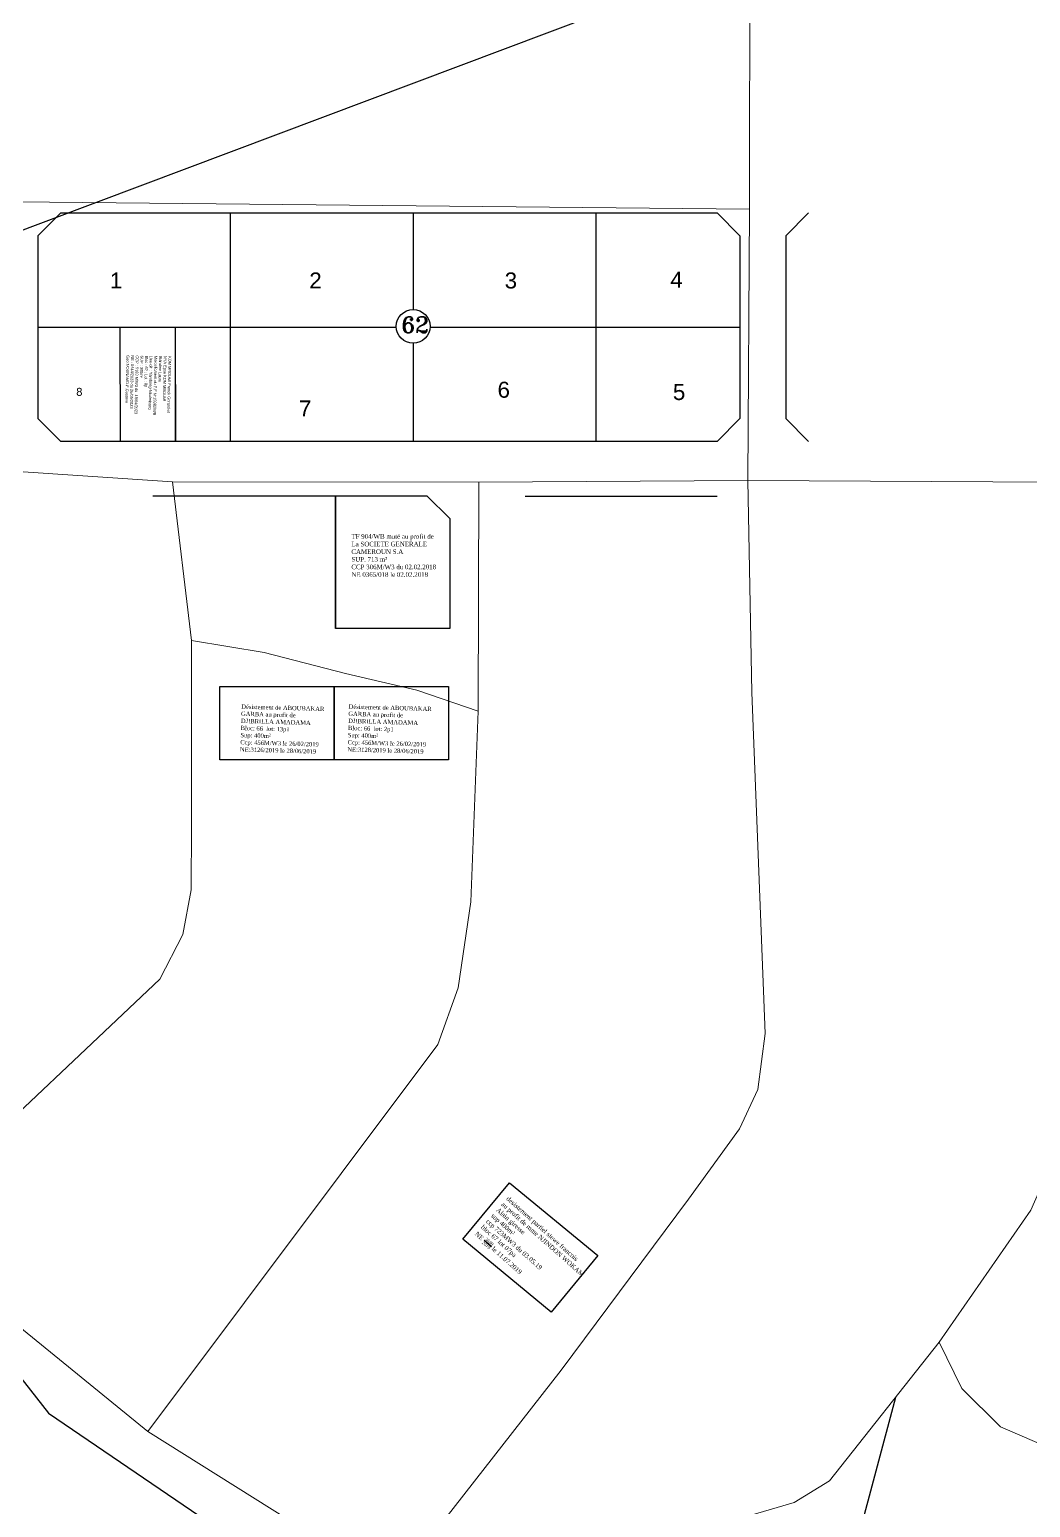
# Model space of a CAD drawing. Header units: millimetres. Extents: x 587399 to 927168, y 438565 to 1444955.
# Drawn here: x 589706.5 to 589925.3, y 444256.1 to 444579.3 of the extents above; entities that cross this region are included whole.
import ezdxf

# ---------------------------------------------------------------- set-up
doc = ezdxf.new("R2010")
doc.units = ezdxf.units.MM
doc.header["$LTSCALE"] = 2
doc.layers.add('end maj 26 02 2021', color=7, linetype='Continuous')
doc.layers.add('MAJ APRES LE 13.01.2023', color=222, linetype='Continuous', lineweight=30)
doc.layers.add('Roads_others', color=24, linetype='Continuous', lineweight=9)
doc.styles.get("Standard").update_dxf_attribs({"font": 'arial.ttf'})
doc.styles.add('Times 1.0', font='times.ttf', dxfattribs={"width": 0.99, "height": 1})

msp = doc.modelspace()

# ---------------------------------------------------------------- linework, layer by layer
for p, q in [((589713.325, 444539.219), (589708.325, 444534.22)), ((589713.325, 444539.219), (589856.815, 444539.209)), ((589750.325, 444539.217), (589750.325, 444489.22)), ((589790.325, 444539.214), (589790.325, 444518.085)), ((589830.325, 444539.211), (589830.325, 444489.22)), ((589861.815, 444534.209), (589856.815, 444539.209)), ((589876.815, 444539.208), (589871.815, 444534.208)), ((589708.325, 444534.22), (589708.325, 444494.22)), ((589861.815, 444534.209), (589861.815, 444494.209)), ((589871.815, 444534.208), (589871.815, 444494.208)), ((589708.325, 444514.22), (589786.663, 444514.214)), ((589726.331, 444514.196), (589738.326, 444514.218)), ((589726.376, 444489.189), (589726.331, 444514.196)), ((589794.039, 444514.214), (589861.815, 444514.209)), ((589790.325, 444510.7), (589790.325, 444489.22)), ((589708.325, 444494.22), (589713.325, 444489.219)), ((589856.815, 444489.209), (589861.815, 444494.209)), ((589871.815, 444494.208), (589876.815, 444489.208)), ((589856.815, 444489.209), (589713.325, 444489.219)), ((589738.371, 444489.211), (589726.376, 444489.189)), ((589726.376, 444489.189), (589726.376, 444489.189)), ((589733.412, 444477.288), (589773.412, 444477.288)), ((589814.815, 444477.231), (589856.815, 444477.231)), ((589895.795, 444280.079), (589864.014, 444160.708))]:
    msp.add_line(p, q)
at = {"color": 232, "lineweight": 30, "flags": 128}
msp.add_lwpolyline([(589619, 444839), (589665, 444789), (589701, 444534), (591315, 445141), (591436, 445058), (592078, 443543), (591745, 440674), (591661, 440379)], dxfattribs=at)
msp.add_lwpolyline([(589619, 444839), (589665, 444789), (589701, 444534), (591315, 445141), (591436, 445058), (592078, 443543), (591745, 440674), (591661, 440379)], dxfattribs=at)
msp.add_lwpolyline([(589619, 444839), (589665, 444789), (589701, 444534), (591315, 445141), (591436, 445058), (592078, 443543), (591745, 440674), (591661, 440379)], dxfattribs=at)
at = {"color": 5, "flags": 128}
msp.add_lwpolyline([(589602.839, 444414.27), (589656.729, 444345.479), (589710.619, 444276.689), (589778.442, 444230.53), (589749.287, 444121.027), (589724.249, 444123.133), (589630.319, 444190.739), (589575.749, 444259.769), (589521.179, 444328.799), (589522.689, 444350.369)], close=True, dxfattribs=at)
msp.add_circle((589790.351, 444514.393), 3.693)
at = {"layer": 'end maj 26 02 2021', "color": 150}
for p in [(589773.412, 444477.288), (589773.412, 444477.288), (589798.41, 444448.316), (589798.41, 444448.316)]:
    msp.add_line(p, (589773.412, 444448.316), dxfattribs=at)
at = {"layer": 'end maj 26 02 2021', "color": 3, "flags": 128}
msp.add_lwpolyline([(589773.412, 444477.288), (589793.359, 444477.324), (589798.367, 444472.334), (589798.367, 444448.316), (589773.412, 444448.316)], close=True, dxfattribs=at)
msp.add_lwpolyline([(589773.412, 444477.288), (589793.359, 444477.324), (589798.367, 444472.334), (589798.367, 444448.316), (589773.412, 444448.316)], close=True, dxfattribs=at)
at = {"layer": 'end maj 26 02 2021', "color": 150}
for points in [[(589748.095, 444435.594), (589773.092, 444435.593), (589773.091, 444419.593), (589748.101, 444419.594)], [(589748.095, 444435.594), (589773.092, 444435.593), (589773.091, 444419.593), (589748.101, 444419.594)], [(589798.085, 444435.589), (589798.083, 444419.592), (589773.091, 444419.593), (589773.092, 444435.593)], [(589798.085, 444435.589), (589798.083, 444419.592), (589773.091, 444419.593), (589773.092, 444435.593)]]:
    msp.add_lwpolyline(points, close=True, dxfattribs=at)
at = {"layer": 'end maj 26 02 2021', "color": 150, "lineweight": -3, "flags": 128}
msp.add_lwpolyline([(589811.422, 444327.057), (589830.701, 444311.142), (589820.513, 444298.805), (589801.234, 444314.719)], close=True, dxfattribs=at)
msp.add_lwpolyline([(589811.422, 444327.057), (589830.701, 444311.142), (589820.513, 444298.805), (589801.234, 444314.719)], close=True, dxfattribs=at)
at = {"layer": 'MAJ APRES LE 13.01.2023', "color": 232, "lineweight": 30}
for p, q in [((589738.326, 444514.223), (589738.372, 444489.218)), ((589738.326, 444514.218), (589738.371, 444489.211)), ((589738.326, 444514.216), (589738.371, 444489.211))]:
    msp.add_line(p, q, dxfattribs=at)
at = {"layer": 'MAJ APRES LE 13.01.2023', "color": 232, "lineweight": 30, "flags": 128}
for points in [[(589726.331, 444514.196), (589738.326, 444514.223), (589738.324, 444489.218), (589726.376, 444489.218)], [(589738.326, 444514.216), (589738.371, 444489.211), (589726.376, 444489.189), (589726.331, 444514.196)]]:
    msp.add_lwpolyline(points, close=True, dxfattribs=at)
at = {"layer": 'Roads_others'}
for points in [[(589863.563, 444480.684), (589863.915, 444540.015), (589863.97, 444596.217), (589863.182, 444663.672), (589862.8, 444724.14), (589862.741, 444783.15), (589862.325, 444844.967), (589862.221, 444860.344), (589862.252, 444907.072), (589861.085, 444952.782), (589862.31, 445005.271), (589862.334, 445047.865)], [(589539.169, 444537.03), (589703.531, 444541.636), (589863.915, 444540.015)], [(589402.146, 444444.765), (589427.057, 444457.314), (589451.993, 444466.105), (589477.008, 444473.669), (589505.656, 444478.551), (589538.092, 444480.429), (589562.514, 444481.702), (589595.497, 444480.894), (589654.088, 444482.843), (589684.107, 444482.309), (589701.813, 444482.768), (589737.707, 444480.35), (589804.681, 444480.294), (589863.563, 444480.684), (589930.494, 444480.331), (589993.082, 444481.686), (590041.549, 444483.846), (590056.635, 444484.446), (590084.575, 444486.475), (590120.862, 444490.004)], [(589737.707, 444480.35), (589741.893, 444445.697), (589741.922, 444405.171), (589741.791, 444391.121), (589740.014, 444381.357), (589734.961, 444371.591), (589687.735, 444327.016), (589679.427, 444320.574)], [(589804.681, 444480.294), (589804.587, 444430.228), (589802.985, 444388.517), (589800.173, 444369.732), (589795.722, 444357.302), (589732.383, 444272.649)], [(589797.313, 444253.49), (589822.747, 444286.049), (589850.541, 444323.496), (589861.694, 444338.884), (589865.704, 444347.467), (589867.335, 444359.739), (589864.43, 444434.278), (589863.563, 444480.684)], [(589930.494, 444480.331), (589928.303, 444427.985), (589929.857, 444361.282), (589930.778, 444339.251), (589928.402, 444327.863), (589925.434, 444321.05), (589905.347, 444292.188)], [(589741.893, 444445.697), (589757.815, 444443.049), (589775.537, 444438.479), (589791.183, 444434.791), (589804.587, 444430.228)], [(589905.347, 444292.188), (589881.42, 444261.853), (589873.687, 444257.114), (589864.464, 444254.441), (589831.406, 444252.042), (589797.313, 444253.49), (589781.386, 444249.041), (589774.249, 444248.139), (589770.674, 444248.577), (589732.383, 444272.649), (589703.174, 444296.432), (589679.427, 444320.574)], [(589905.347, 444292.188), (589910.352, 444282.067), (589918.787, 444273.652), (589930.47, 444268.634), (589941.862, 444266.932), (589953.786, 444265.915), (589974.467, 444266.676), (589999.332, 444269.509), (590014.817, 444270.564), (590021.135, 444269.608)]]:
    msp.add_lwpolyline(points, dxfattribs=at)

# ---------------------------------------------------------------- texts
for s, height, p in [('1', 3.5, (589724.047, 444522.678)), ('2', 3.5, (589767.644, 444522.678)), ('3', 3.5, (589810.363, 444522.678)), ('4', 3.5, (589846.581, 444522.85)), ('6', 3.5, (589808.803, 444498.782)), ('8', 1.75, (589716.691, 444499.19)), ('5', 3.5, (589847.147, 444498.278)), ('7', 3.5, (589765.391, 444494.68))]:
    msp.add_text(s, height=height).set_placement(p)
at = {"insert": (589787.806, 444516.474), "char_height": 3.5, "width": 48.1353, "attachment_point": 1}
msp.add_mtext('{\\Fromant.shx;62}', dxfattribs=at)
at = {"layer": 'end maj 26 02 2021', "color": 150, "linetype": 'ByBlock', "lineweight": -3, "ltscale": 0.0014, "insert": (589776.854, 444468.944), "char_height": 1, "width": 40.72184, "attachment_point": 1, "style": 'Times 1.0'}
msp.add_mtext('{\\C1;TF 904/WB muté au profit de\\C256; \\PLa SOCIETE GENERALE \\PCAMEROUN S.A \\PSUP. 713 m²\\PCCP 306M/W3 du 02.02.2018\\PNE 0365/018 le 02.02.2018}', dxfattribs=at)
msp.add_mtext('{\\C1;TF 904/WB muté au profit de\\C256; \\PLa SOCIETE GENERALE \\PCAMEROUN S.A \\PSUP. 713 m²\\PCCP 306M/W3 du 02.02.2018\\PNE 0365/018 le 02.02.2018}', dxfattribs=at)
at = {"layer": 'end maj 26 02 2021', "char_height": 0.93524, "attachment_point": 1, "rotation": 358.32298}
for s, insert in [('{\\fTimes New Roman|b0|i0|c0|p18;\\C1;Désistement de ABOUBAKAR\\PGARBA au profit de\\P\\C256;DJIBRILLA AMADAMA\\PBloc: 66  lot: 13p1\\PSup: 400m²\\PCcp: 456M/W3 le 26/02/2019\\PNE:3126/2019 le 28/06/2019}', (589752.791, 444431.705)), ('{\\fTimes New Roman|b0|i0|c0|p18;\\C1;Désistement de ABOUBAKAR\\PGARBA au profit de\\P\\C256;DJIBRILLA AMADAMA\\PBloc: 66  lot: 13p1\\PSup: 400m²\\PCcp: 456M/W3 le 26/02/2019\\PNE:3126/2019 le 28/06/2019}', (589752.791, 444431.705)), ('{\\fTimes New Roman|b0|i0|c0|p18;\\C1;Désistement de ABOUBAKAR\\PGARBA au profit de\\C256;\\PDJIBRILLA AMADAMA\\PBloc: 66  lot: 2p1\\PSup: 400m²\\PCcp: 456M/W3 le 26/02/2019\\PNE:3128/2019 le 28/06/2019}', (589776.259, 444431.705)), ('{\\fTimes New Roman|b0|i0|c0|p18;\\C1;Désistement de ABOUBAKAR\\PGARBA au profit de\\C256;\\PDJIBRILLA AMADAMA\\PBloc: 66  lot: 2p1\\PSup: 400m²\\PCcp: 456M/W3 le 26/02/2019\\PNE:3128/2019 le 28/06/2019}', (589776.259, 444431.705))]:
    msp.add_mtext_dynamic_manual_height_columns(s, width=102.5301, gutter_width=12.5, heights=[39.819], dxfattribs=dict(at, insert=insert))
at = {"layer": 'end maj 26 02 2021', "color": 150, "linetype": 'ByBlock', "lineweight": -3, "ltscale": 0.0014, "insert": (589811.296, 444324.202), "char_height": 1, "width": 25.98017, "attachment_point": 1, "rotation": 318.343, "style": 'Times 1.0'}
msp.add_mtext('\\A1;desistement partiel siewe francois\\Pau profit de mme NJINDON WOKAM Alain giresse\\Psup 400m²\\Pccp 723MW3 du 03.05.19\\Pbloc 67 lot 07pa\\PNE {\\H0.7x;\\S3688/2019;} le 11.07.2019', dxfattribs=at)
msp.add_mtext('\\A1;desistement partiel siewe francois\\Pau profit de mme NJINDON WOKAM Alain giresse\\Psup 400m²\\Pccp 723MW3 du 03.05.19\\Pbloc 67 lot 07pa\\PNE {\\H0.7x;\\S3688/2019;} le 11.07.2019', dxfattribs=at)
at = {"layer": 'MAJ APRES LE 13.01.2023', "color": 232, "lineweight": 30, "insert": (589737.476, 444507.877), "char_height": 0.61238, "width": 13.14558, "attachment_point": 1, "rotation": 268.7559}
msp.add_mtext('{\\C7;KOM MBOUMI Franck Gerard et NYA Epse KOM MBOUMI Blandine Laure\\P\\C1;Morcellement du T.F N°19382/WB     \\P\\C7;Lieu-dit : Yambong-Nkolmbong\\PBloc : 62 ; Lot : 8p  \\PSUP : 300m²\\PCCP : 5183 M/W3 du  19/04/2023\\PNE : 5444/2023 du 26/05/2023\\P\\C1;Geo:NOUNAMO.F.Gustave}', dxfattribs=at)

doc.saveas('drawing.dxf')
